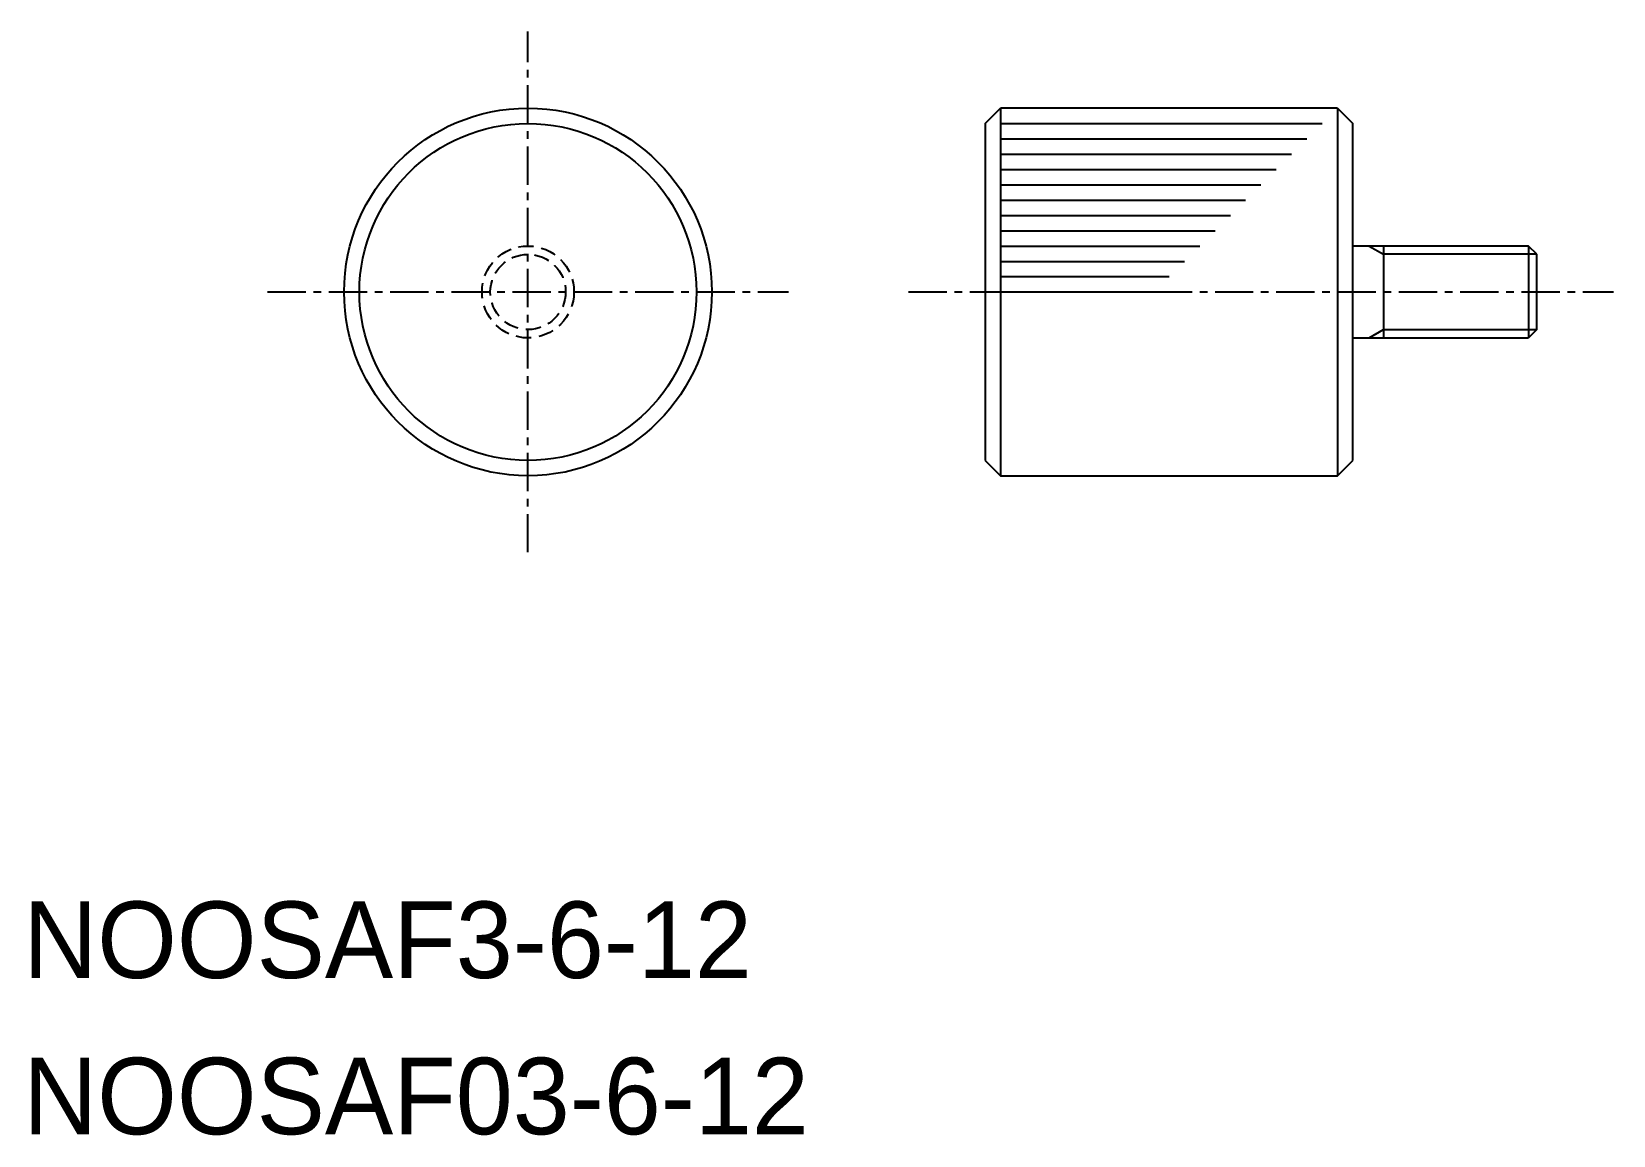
# Model space of a CAD drawing. Extents: x 0.3 to 51.9, y -47.7 to -11.7.
import ezdxf

# ---------------------------------------------------------------- set-up
doc = ezdxf.new("R2010")
doc.units = 0
doc.linetypes.add('CENTER', pattern=[2, 1.25, -0.25, 0.25, -0.25])
doc.linetypes.add('DASHED', pattern=[0.75, 0.5, -0.25])
doc.layers.get('0').update_dxf_attribs({"linetype": 'CONTINUOUS'})
doc.layers.add('CENTER', color=1, linetype='CENTER')

msp = doc.modelspace()

# ---------------------------------------------------------------- linework, layer by layer
at = {"color": 7, "linetype": 'CONTINUOUS'}
for p, q in [((31.393, -14.707), (31.893, -14.207)), ((31.893, -14.207), (31.893, -26.207)), ((42.893, -14.207), (31.893, -14.207)), ((42.893, -14.207), (42.893, -26.207)), ((42.893, -14.207), (43.393, -14.707)), ((31.393, -14.707), (31.393, -25.707)), ((31.893, -14.707), (42.393, -14.707)), ((43.393, -25.707), (43.393, -14.707)), ((31.893, -15.207), (41.893, -15.207)), ((31.893, -15.707), (41.393, -15.707)), ((31.893, -16.207), (40.893, -16.207)), ((31.893, -16.707), (40.393, -16.707)), ((31.893, -17.207), (39.893, -17.207)), ((31.893, -17.707), (39.393, -17.707)), ((31.893, -18.207), (38.893, -18.207)), ((31.893, -18.707), (38.393, -18.707)), ((49.122, -18.707), (43.393, -18.707)), ((44.393, -18.707), (44.393, -21.707)), ((49.393, -18.978), (49.122, -18.707)), ((49.122, -18.707), (49.122, -21.707)), ((49.393, -21.436), (49.393, -18.978)), ((31.893, -19.207), (37.893, -19.207)), ((31.893, -19.707), (37.393, -19.707)), ((31.893, -20.207), (36.893, -20.207)), ((49.393, -21.436), (49.122, -21.707)), ((43.393, -21.707), (49.122, -21.707)), ((31.393, -25.707), (31.893, -26.207)), ((42.893, -26.207), (43.393, -25.707)), ((31.893, -26.207), (42.893, -26.207))]:
    msp.add_line(p, q, dxfattribs=at)
at = {"color": 3, "linetype": 'CONTINUOUS'}
for p, q in [((43.924, -18.707), (44.393, -18.978)), ((49.393, -18.978), (44.393, -18.978)), ((43.924, -21.707), (44.393, -21.436)), ((44.393, -21.436), (49.393, -21.436))]:
    msp.add_line(p, q, dxfattribs=at)
at = {"color": 7, "linetype": 'CONTINUOUS'}
for radius in [6, 5.5]:
    msp.add_circle((16.472, -20.207), radius, dxfattribs=at)
at = {"color": 3, "linetype": 'DASHED'}
for radius in [1.5, 1.229]:
    msp.add_circle((16.472, -20.207), radius, dxfattribs=at)
at = {"layer": 'CENTER', "color": 1, "linetype": 'CENTER'}
for p, q in [((16.472, -28.707), (16.472, -11.707)), ((7.972, -20.207), (24.972, -20.207)), ((28.893, -20.207), (51.893, -20.207))]:
    msp.add_line(p, q, dxfattribs=at)

# ---------------------------------------------------------------- texts
at = {"color": 7, "linetype": 'CONTINUOUS'}
for s, p in [('NOOSAF3-6-12', (0, -42.606)), ('NOOSAF03-6-12', (0, -47.707))]:
    msp.add_text(s, height=2.5, dxfattribs=at).set_placement(p)

doc.saveas('drawing.dxf')
